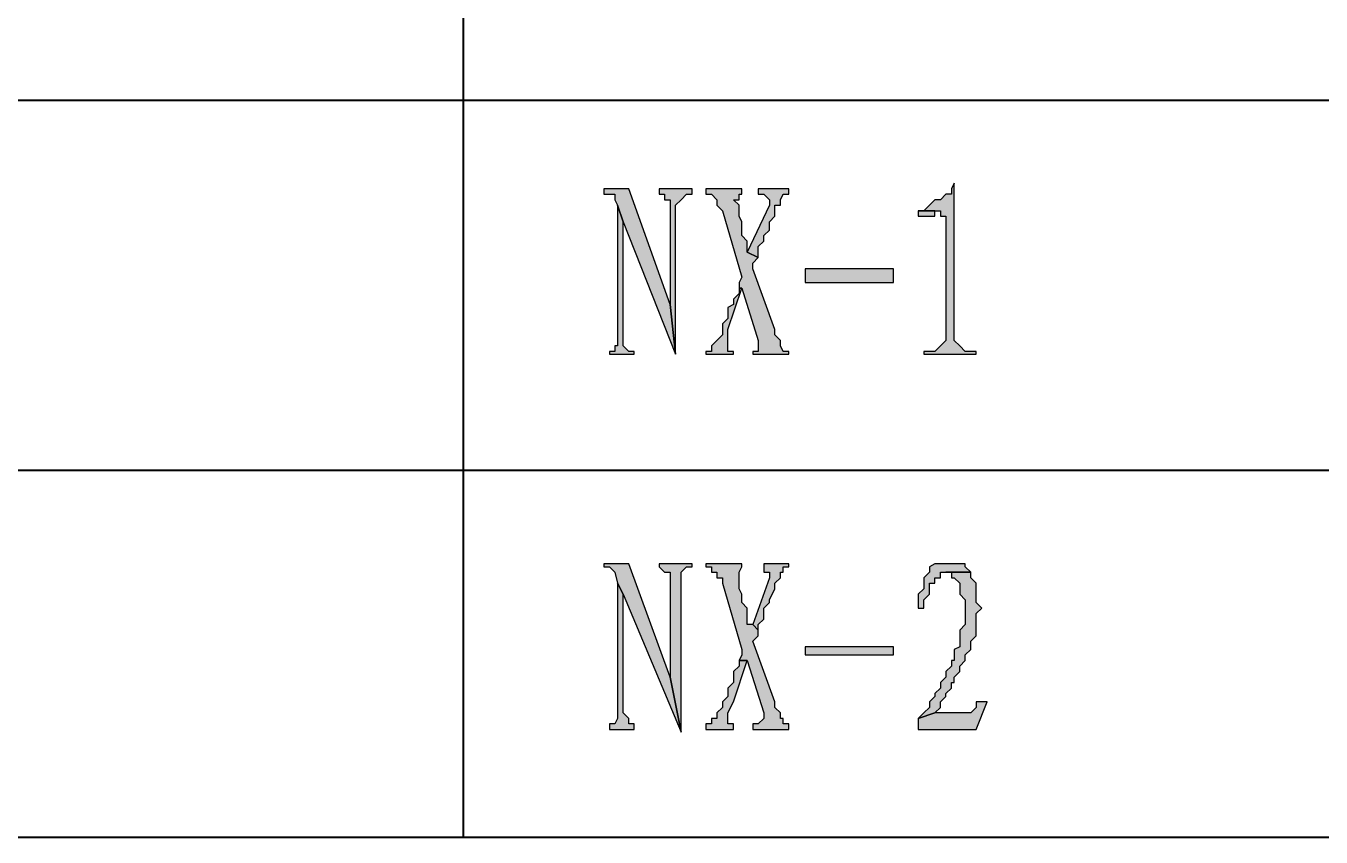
# Model space of a CAD drawing. Extents: x 457 to 4918, y -67 to 391.
# Drawn here: x 3509.41 to 3530.63, y 73.37 to 86.65 of the extents above; entities that cross this region are included whole.
import ezdxf

# ---------------------------------------------------------------- set-up
doc = ezdxf.new("R2010")
doc.units = 0
doc.header["$LTSCALE"] = 40
doc.header["$MEASUREMENT"] = 0
doc.layers.add('at_Entity', color=7, linetype='CONTINUOUS')
doc.layers.add('at_Solid', color=7, linetype='CONTINUOUS')

msp = doc.modelspace()

# ---------------------------------------------------------------- hatches: boundary and pattern name
at = {"layer": 'at_Solid'}
for points in [[(3524.621, 84.078), (3524.575, 83.988), (3524.575, 83.897), (3524.485, 83.897), (3524.395, 83.807), (3524.304, 83.807), (3524.214, 83.716), (3524.123, 83.626), (3524.033, 83.626), (3524.304, 83.626), (3524.395, 83.626), (3524.395, 83.536), (3524.485, 83.536), (3524.485, 83.445), (3524.485, 81.502), (3524.395, 81.411), (3524.304, 81.321), (3524.123, 81.321), (3524.123, 81.276), (3524.982, 81.276), (3524.982, 81.321), (3524.802, 81.321), (3524.711, 81.411), (3524.621, 81.502)], [(3519.287, 83.988), (3518.88, 83.988), (3518.88, 83.897), (3519.061, 83.897), (3519.061, 83.807), (3519.106, 83.716), (3519.197, 83.445), (3520.055, 81.276), (3519.965, 82.089)], [(3520.327, 83.988), (3519.784, 83.988), (3519.784, 83.897), (3519.875, 83.897), (3519.875, 83.807), (3519.965, 83.807), (3519.965, 83.716), (3519.965, 82.089), (3520.055, 81.276), (3520.055, 83.716), (3520.146, 83.807), (3520.236, 83.897), (3520.327, 83.897)], [(3521.14, 83.988), (3520.553, 83.988), (3520.553, 83.897), (3520.643, 83.897), (3520.733, 83.807), (3520.733, 83.716), (3520.824, 83.626), (3521.14, 82.541), (3521.095, 82.451), (3521.095, 82.36), (3521.14, 82.36), (3521.411, 81.502), (3521.411, 81.321), (3521.321, 81.321), (3521.321, 81.276), (3521.909, 81.276), (3521.909, 81.321), (3521.818, 81.321), (3521.773, 81.411), (3521.773, 81.502), (3521.683, 81.592), (3521.683, 81.682), (3521.321, 82.677), (3521.321, 82.767), (3521.411, 82.858), (3521.231, 82.948), (3521.231, 83.129), (3521.14, 83.219), (3521.14, 83.445), (3521.095, 83.536), (3521.095, 83.716), (3521.005, 83.807), (3521.095, 83.807), (3521.095, 83.897), (3521.14, 83.897)], [(3521.909, 83.988), (3521.411, 83.988), (3521.411, 83.897), (3521.502, 83.897), (3521.592, 83.807), (3521.592, 83.716), (3521.231, 82.948), (3521.411, 82.858), (3521.411, 83.038), (3521.502, 83.129), (3521.502, 83.219), (3521.592, 83.31), (3521.592, 83.445), (3521.683, 83.536), (3521.683, 83.716), (3521.773, 83.716), (3521.773, 83.807), (3521.818, 83.897), (3521.909, 83.897)], [(3519.106, 83.716), (3519.106, 81.411), (3519.061, 81.411), (3519.061, 81.321), (3518.971, 81.321), (3518.971, 81.276), (3519.377, 81.276), (3519.377, 81.321), (3519.287, 81.321), (3519.197, 81.411), (3519.197, 83.445)], [(3524.033, 83.626), (3524.033, 83.536), (3524.123, 83.536), (3524.304, 83.536), (3524.304, 83.626)], [(3522.18, 82.677), (3522.18, 82.451), (3523.626, 82.451), (3523.626, 82.677)], [(3521.095, 82.36), (3521.095, 82.27), (3521.005, 82.18), (3521.005, 82.089), (3520.914, 82.044), (3520.914, 81.863), (3520.824, 81.773), (3520.824, 81.592), (3520.733, 81.502), (3520.643, 81.411), (3520.643, 81.321), (3520.553, 81.321), (3520.553, 81.276), (3521.005, 81.276), (3521.005, 81.321), (3520.914, 81.321), (3520.914, 81.682), (3521.14, 82.36)], [(3519.287, 77.84), (3518.88, 77.84), (3518.88, 77.795), (3518.971, 77.795), (3519.061, 77.705), (3519.106, 77.524), (3519.197, 77.343), (3520.146, 75.083), (3519.965, 75.987)], [(3520.327, 77.84), (3519.784, 77.84), (3519.784, 77.795), (3519.875, 77.705), (3519.965, 77.705), (3519.965, 77.614), (3519.965, 75.987), (3520.146, 75.083), (3520.146, 77.705), (3520.236, 77.795), (3520.327, 77.795)], [(3521.14, 77.84), (3520.553, 77.84), (3520.553, 77.795), (3520.643, 77.795), (3520.643, 77.705), (3520.733, 77.705), (3520.733, 77.614), (3520.824, 77.614), (3520.824, 77.524), (3521.14, 76.439), (3521.14, 76.349), (3521.095, 76.258), (3521.231, 76.258), (3521.502, 75.399), (3521.502, 75.309), (3521.411, 75.219), (3521.321, 75.219), (3521.321, 75.128), (3521.909, 75.128), (3521.909, 75.219), (3521.818, 75.219), (3521.818, 75.309), (3521.773, 75.309), (3521.773, 75.399), (3521.683, 75.49), (3521.683, 75.58), (3521.321, 76.575), (3521.411, 76.665), (3521.411, 76.755), (3521.321, 76.846), (3521.231, 76.846), (3521.231, 76.936), (3521.231, 77.117), (3521.14, 77.207), (3521.14, 77.343), (3521.095, 77.433), (3521.095, 77.705), (3521.14, 77.795)], [(3521.909, 77.84), (3521.502, 77.84), (3521.502, 77.795), (3521.502, 77.705), (3521.592, 77.705), (3521.592, 77.614), (3521.321, 76.846), (3521.411, 76.755), (3521.411, 76.846), (3521.502, 76.936), (3521.502, 77.117), (3521.592, 77.207), (3521.592, 77.253), (3521.683, 77.433), (3521.683, 77.524), (3521.773, 77.614), (3521.773, 77.705), (3521.818, 77.705), (3521.818, 77.795), (3521.909, 77.795)], [(3524.575, 77.84), (3524.304, 77.84), (3524.214, 77.795), (3524.214, 77.705), (3524.123, 77.614), (3524.123, 77.433), (3524.033, 77.343), (3524.033, 77.117), (3524.123, 77.117), (3524.123, 77.253), (3524.214, 77.343), (3524.214, 77.524), (3524.304, 77.524), (3524.304, 77.614), (3524.395, 77.614), (3524.395, 77.705), (3524.485, 77.705), (3524.892, 77.705), (3524.802, 77.795), (3524.802, 77.84), (3524.711, 77.84)], [(3524.892, 77.705), (3524.485, 77.705), (3524.575, 77.705), (3524.575, 77.614), (3524.621, 77.614), (3524.711, 77.524), (3524.711, 77.343), (3524.802, 77.253), (3524.802, 76.846), (3524.711, 76.755), (3524.711, 76.484), (3524.621, 76.439), (3524.621, 76.258), (3524.575, 76.258), (3524.575, 76.168), (3524.485, 76.077), (3524.485, 75.987), (3524.395, 75.897), (3524.395, 75.806), (3524.304, 75.716), (3524.304, 75.671), (3524.214, 75.58), (3524.214, 75.49), (3524.123, 75.399), (3524.033, 75.309), (3524.304, 75.399), (3524.395, 75.49), (3524.395, 75.58), (3524.485, 75.671), (3524.485, 75.716), (3524.575, 75.806), (3524.575, 75.897), (3524.621, 75.897), (3524.621, 75.987), (3524.711, 76.077), (3524.711, 76.168), (3524.802, 76.258), (3524.802, 76.349), (3524.892, 76.439), (3524.892, 76.575), (3524.982, 76.665), (3524.982, 77.027), (3525.073, 77.117), (3524.982, 77.207), (3524.982, 77.524), (3524.892, 77.614)], [(3519.106, 77.524), (3519.106, 75.309), (3519.061, 75.219), (3518.971, 75.219), (3518.971, 75.128), (3519.377, 75.128), (3519.377, 75.219), (3519.287, 75.219), (3519.287, 75.309), (3519.197, 75.399), (3519.197, 77.343)], [(3522.18, 76.484), (3522.18, 76.349), (3523.626, 76.349), (3523.626, 76.484)], [(3521.095, 76.258), (3521.095, 76.168), (3521.005, 76.077), (3521.005, 75.897), (3520.914, 75.806), (3520.914, 75.671), (3520.824, 75.58), (3520.824, 75.49), (3520.733, 75.399), (3520.733, 75.309), (3520.643, 75.309), (3520.643, 75.219), (3520.553, 75.219), (3520.553, 75.128), (3521.005, 75.128), (3521.005, 75.219), (3520.914, 75.219), (3520.914, 75.399), (3521.005, 75.58), (3521.231, 76.258)], [(3525.163, 75.58), (3524.982, 75.58), (3524.982, 75.49), (3524.892, 75.399), (3524.304, 75.399), (3524.033, 75.309), (3524.033, 75.128), (3524.982, 75.128)]]:
    msp.add_hatch(color=0, dxfattribs=at).paths.add_polyline_path(points)

# ---------------------------------------------------------------- linework, layer by layer
at = {"layer": 'at_Entity', "color": 0, "lineweight": 40}
for p, q in [((3516.575, 99.944), (3516.575, 73.365)), ((3634.235, 85.434), (3487.194, 85.434)), ((3487.194, 79.377), (3634.235, 79.377)), ((3487.194, 73.365), (3634.235, 73.365))]:
    msp.add_line(p, q, dxfattribs=at)
at = {"layer": 'at_Entity', "color": 0, "lineweight": 20}
for p, q in [((3524.621, 84.078), (3524.575, 83.988)), ((3524.621, 81.502), (3524.621, 84.078)), ((3519.287, 83.988), (3518.88, 83.988)), ((3518.88, 83.988), (3518.88, 83.897)), ((3518.88, 83.897), (3519.061, 83.897)), ((3519.061, 83.897), (3519.061, 83.807)), ((3519.965, 82.089), (3519.287, 83.988)), ((3520.327, 83.988), (3519.784, 83.988)), ((3519.784, 83.988), (3519.784, 83.897)), ((3519.784, 83.897), (3519.875, 83.897)), ((3519.875, 83.897), (3519.875, 83.807)), ((3520.146, 83.807), (3520.236, 83.897)), ((3520.236, 83.897), (3520.327, 83.897)), ((3520.327, 83.897), (3520.327, 83.988)), ((3521.14, 83.988), (3520.553, 83.988)), ((3520.553, 83.988), (3520.553, 83.897)), ((3520.553, 83.897), (3520.643, 83.897)), ((3520.643, 83.897), (3520.733, 83.807)), ((3521.095, 83.807), (3521.095, 83.897)), ((3521.095, 83.897), (3521.14, 83.897)), ((3521.14, 83.897), (3521.14, 83.988)), ((3521.909, 83.988), (3521.411, 83.988)), ((3521.411, 83.988), (3521.411, 83.897)), ((3521.411, 83.897), (3521.502, 83.897)), ((3521.502, 83.897), (3521.592, 83.807)), ((3521.773, 83.807), (3521.818, 83.897)), ((3521.818, 83.897), (3521.909, 83.897)), ((3521.909, 83.897), (3521.909, 83.988)), ((3524.485, 83.897), (3524.395, 83.807)), ((3524.575, 83.897), (3524.485, 83.897)), ((3524.575, 83.988), (3524.575, 83.897)), ((3519.061, 83.807), (3519.106, 83.716)), ((3519.106, 83.716), (3519.106, 81.411)), ((3519.197, 83.445), (3519.106, 83.716)), ((3519.106, 83.716), (3519.197, 83.445)), ((3519.875, 83.807), (3519.965, 83.807)), ((3519.965, 83.807), (3519.965, 83.716)), ((3519.965, 83.716), (3519.965, 82.089)), ((3520.055, 83.716), (3520.146, 83.807)), ((3520.055, 81.276), (3520.055, 83.716)), ((3520.733, 83.807), (3520.733, 83.716)), ((3520.733, 83.716), (3520.824, 83.626)), ((3520.824, 83.626), (3521.14, 82.541)), ((3521.095, 83.716), (3521.005, 83.807)), ((3521.005, 83.807), (3521.095, 83.807)), ((3521.095, 83.536), (3521.095, 83.716)), ((3521.592, 83.716), (3521.231, 82.948)), ((3521.592, 83.807), (3521.592, 83.716)), ((3521.683, 83.536), (3521.683, 83.716)), ((3521.683, 83.716), (3521.773, 83.716)), ((3521.773, 83.716), (3521.773, 83.807)), ((3524.033, 83.626), (3524.033, 83.536)), ((3524.304, 83.626), (3524.033, 83.626)), ((3524.123, 83.626), (3524.033, 83.626)), ((3524.033, 83.626), (3524.304, 83.626)), ((3524.214, 83.716), (3524.123, 83.626)), ((3524.304, 83.807), (3524.214, 83.716)), ((3524.395, 83.807), (3524.304, 83.807)), ((3524.304, 83.536), (3524.304, 83.626)), ((3524.304, 83.626), (3524.395, 83.626)), ((3524.395, 83.626), (3524.395, 83.536)), ((3519.197, 81.411), (3519.197, 83.445)), ((3519.197, 83.445), (3520.055, 81.276)), ((3521.14, 83.445), (3521.095, 83.536)), ((3521.14, 83.219), (3521.14, 83.445)), ((3521.592, 83.445), (3521.683, 83.536)), ((3521.592, 83.31), (3521.592, 83.445)), ((3524.033, 83.536), (3524.123, 83.536)), ((3524.123, 83.536), (3524.304, 83.536)), ((3524.395, 83.536), (3524.485, 83.536)), ((3524.485, 83.536), (3524.485, 83.445)), ((3524.485, 83.445), (3524.485, 81.502)), ((3521.231, 83.129), (3521.14, 83.219)), ((3521.502, 83.219), (3521.592, 83.31)), ((3521.502, 83.129), (3521.502, 83.219)), ((3521.231, 82.948), (3521.231, 83.129)), ((3521.411, 83.038), (3521.502, 83.129)), ((3521.411, 82.858), (3521.411, 83.038)), ((3521.411, 82.858), (3521.231, 82.948)), ((3521.231, 82.948), (3521.411, 82.858)), ((3521.321, 82.767), (3521.411, 82.858)), ((3521.321, 82.677), (3521.321, 82.767)), ((3521.683, 81.682), (3521.321, 82.677)), ((3522.18, 82.677), (3523.626, 82.677)), ((3522.18, 82.451), (3522.18, 82.677)), ((3523.626, 82.677), (3523.626, 82.451)), ((3520.914, 81.682), (3521.14, 82.36)), ((3521.14, 82.541), (3521.095, 82.451)), ((3521.095, 82.451), (3521.095, 82.36)), ((3521.095, 82.36), (3521.095, 82.27)), ((3521.14, 82.36), (3521.095, 82.36)), ((3521.095, 82.36), (3521.14, 82.36)), ((3521.14, 82.36), (3521.411, 81.502)), ((3523.626, 82.451), (3522.18, 82.451)), ((3521.095, 82.27), (3521.005, 82.18)), ((3521.005, 82.18), (3521.005, 82.089)), ((3519.965, 82.089), (3520.055, 81.276)), ((3520.055, 81.276), (3519.965, 82.089)), ((3521.005, 82.089), (3520.914, 82.044)), ((3520.914, 82.044), (3520.914, 81.863)), ((3520.914, 81.863), (3520.824, 81.773)), ((3520.824, 81.773), (3520.824, 81.592)), ((3520.733, 81.502), (3520.643, 81.411)), ((3520.824, 81.592), (3520.733, 81.502)), ((3520.914, 81.321), (3520.914, 81.682)), ((3521.411, 81.502), (3521.411, 81.321)), ((3521.683, 81.592), (3521.683, 81.682)), ((3521.773, 81.502), (3521.683, 81.592)), ((3521.773, 81.411), (3521.773, 81.502)), ((3524.485, 81.502), (3524.395, 81.411)), ((3524.711, 81.411), (3524.621, 81.502)), ((3519.061, 81.321), (3518.971, 81.321)), ((3518.971, 81.321), (3518.971, 81.276)), ((3519.106, 81.411), (3519.061, 81.411)), ((3519.061, 81.411), (3519.061, 81.321)), ((3519.287, 81.321), (3519.197, 81.411)), ((3519.377, 81.321), (3519.287, 81.321)), ((3519.377, 81.276), (3519.377, 81.321)), ((3520.643, 81.321), (3520.553, 81.321)), ((3520.553, 81.321), (3520.553, 81.276)), ((3520.643, 81.411), (3520.643, 81.321)), ((3521.005, 81.321), (3520.914, 81.321)), ((3521.005, 81.276), (3521.005, 81.321)), ((3521.411, 81.321), (3521.321, 81.321)), ((3521.321, 81.321), (3521.321, 81.276)), ((3521.818, 81.321), (3521.773, 81.411)), ((3521.909, 81.321), (3521.818, 81.321)), ((3521.909, 81.276), (3521.909, 81.321)), ((3524.304, 81.321), (3524.123, 81.321)), ((3524.123, 81.321), (3524.123, 81.276)), ((3524.395, 81.411), (3524.304, 81.321)), ((3524.802, 81.321), (3524.711, 81.411)), ((3524.982, 81.321), (3524.802, 81.321)), ((3524.982, 81.276), (3524.982, 81.321)), ((3518.971, 81.276), (3519.377, 81.276)), ((3520.553, 81.276), (3521.005, 81.276)), ((3521.321, 81.276), (3521.909, 81.276)), ((3524.123, 81.276), (3524.982, 81.276)), ((3519.287, 77.84), (3518.88, 77.84)), ((3518.88, 77.84), (3518.88, 77.795)), ((3518.88, 77.795), (3518.971, 77.795)), ((3518.971, 77.795), (3519.061, 77.705)), ((3519.061, 77.705), (3519.106, 77.524)), ((3519.965, 75.987), (3519.287, 77.84)), ((3520.327, 77.84), (3519.784, 77.84)), ((3519.784, 77.84), (3519.784, 77.795)), ((3519.784, 77.795), (3519.875, 77.705)), ((3519.875, 77.705), (3519.965, 77.705)), ((3519.965, 77.705), (3519.965, 77.614)), ((3520.146, 77.705), (3520.236, 77.795)), ((3520.146, 75.083), (3520.146, 77.705)), ((3520.236, 77.795), (3520.327, 77.795)), ((3520.327, 77.795), (3520.327, 77.84)), ((3521.14, 77.84), (3520.553, 77.84)), ((3520.553, 77.84), (3520.553, 77.795)), ((3520.553, 77.795), (3520.643, 77.795)), ((3520.643, 77.795), (3520.643, 77.705)), ((3520.643, 77.705), (3520.733, 77.705)), ((3520.733, 77.705), (3520.733, 77.614)), ((3521.095, 77.705), (3521.14, 77.795)), ((3521.095, 77.433), (3521.095, 77.705)), ((3521.14, 77.795), (3521.14, 77.84)), ((3521.909, 77.84), (3521.502, 77.84)), ((3521.502, 77.84), (3521.502, 77.795)), ((3521.502, 77.795), (3521.502, 77.705)), ((3521.502, 77.705), (3521.592, 77.705)), ((3521.592, 77.705), (3521.592, 77.614)), ((3521.773, 77.614), (3521.773, 77.705)), ((3521.773, 77.705), (3521.818, 77.705)), ((3521.818, 77.705), (3521.818, 77.795)), ((3521.818, 77.795), (3521.909, 77.795)), ((3521.909, 77.795), (3521.909, 77.84)), ((3524.214, 77.705), (3524.123, 77.614)), ((3524.304, 77.84), (3524.214, 77.795)), ((3524.214, 77.795), (3524.214, 77.705)), ((3524.575, 77.84), (3524.304, 77.84)), ((3524.395, 77.614), (3524.395, 77.705)), ((3524.395, 77.705), (3524.485, 77.705)), ((3524.892, 77.705), (3524.485, 77.705)), ((3524.485, 77.705), (3524.575, 77.705)), ((3524.485, 77.705), (3524.892, 77.705)), ((3524.711, 77.84), (3524.575, 77.84)), ((3524.575, 77.705), (3524.575, 77.614)), ((3524.802, 77.84), (3524.711, 77.84)), ((3524.802, 77.795), (3524.802, 77.84)), ((3524.892, 77.705), (3524.802, 77.795)), ((3524.892, 77.614), (3524.892, 77.705)), ((3519.106, 77.524), (3519.106, 75.309)), ((3519.197, 77.343), (3519.106, 77.524)), ((3519.106, 77.524), (3519.197, 77.343)), ((3519.965, 77.614), (3519.965, 75.987)), ((3520.733, 77.614), (3520.824, 77.614)), ((3520.824, 77.614), (3520.824, 77.524)), ((3520.824, 77.524), (3521.14, 76.439)), ((3521.592, 77.614), (3521.321, 76.846)), ((3521.683, 77.524), (3521.773, 77.614)), ((3521.683, 77.433), (3521.683, 77.524)), ((3524.123, 77.614), (3524.123, 77.433)), ((3524.214, 77.343), (3524.214, 77.524)), ((3524.214, 77.524), (3524.304, 77.524)), ((3524.304, 77.524), (3524.304, 77.614)), ((3524.304, 77.614), (3524.395, 77.614)), ((3524.575, 77.614), (3524.621, 77.614)), ((3524.621, 77.614), (3524.711, 77.524)), ((3524.711, 77.524), (3524.711, 77.343)), ((3524.982, 77.524), (3524.892, 77.614)), ((3524.982, 77.207), (3524.982, 77.524)), ((3519.197, 75.399), (3519.197, 77.343)), ((3519.197, 77.343), (3520.146, 75.083)), ((3521.14, 77.343), (3521.095, 77.433)), ((3521.14, 77.207), (3521.14, 77.343)), ((3521.592, 77.253), (3521.683, 77.433)), ((3521.592, 77.207), (3521.592, 77.253)), ((3524.123, 77.433), (3524.033, 77.343)), ((3524.033, 77.343), (3524.033, 77.117)), ((3524.123, 77.253), (3524.214, 77.343)), ((3524.123, 77.117), (3524.123, 77.253)), ((3524.711, 77.343), (3524.802, 77.253)), ((3524.802, 77.253), (3524.802, 76.846)), ((3521.231, 77.117), (3521.14, 77.207)), ((3521.231, 76.936), (3521.231, 77.117)), ((3521.502, 77.117), (3521.592, 77.207)), ((3521.502, 76.936), (3521.502, 77.117)), ((3524.033, 77.117), (3524.123, 77.117)), ((3525.073, 77.117), (3524.982, 77.207)), ((3524.982, 77.027), (3525.073, 77.117)), ((3521.231, 76.846), (3521.231, 76.936)), ((3521.321, 76.846), (3521.231, 76.846)), ((3521.411, 76.755), (3521.321, 76.846)), ((3521.321, 76.846), (3521.411, 76.755)), ((3521.411, 76.846), (3521.502, 76.936)), ((3521.411, 76.755), (3521.411, 76.846)), ((3524.802, 76.846), (3524.711, 76.755)), ((3524.982, 76.665), (3524.982, 77.027)), ((3521.321, 76.575), (3521.411, 76.665)), ((3521.411, 76.665), (3521.411, 76.755)), ((3524.711, 76.755), (3524.711, 76.484)), ((3524.892, 76.575), (3524.982, 76.665)), ((3521.14, 76.439), (3521.14, 76.349)), ((3521.683, 75.58), (3521.321, 76.575)), ((3522.18, 76.484), (3523.626, 76.484)), ((3522.18, 76.349), (3522.18, 76.484)), ((3523.626, 76.484), (3523.626, 76.349)), ((3524.711, 76.484), (3524.621, 76.439)), ((3524.621, 76.439), (3524.621, 76.258)), ((3524.802, 76.349), (3524.892, 76.439)), ((3524.892, 76.439), (3524.892, 76.575)), ((3521.005, 75.58), (3521.231, 76.258)), ((3521.14, 76.349), (3521.095, 76.258)), ((3521.095, 76.258), (3521.095, 76.168)), ((3521.231, 76.258), (3521.095, 76.258)), ((3521.095, 76.258), (3521.231, 76.258)), ((3521.231, 76.258), (3521.502, 75.399)), ((3523.626, 76.349), (3522.18, 76.349)), ((3524.621, 76.258), (3524.575, 76.258)), ((3524.575, 76.258), (3524.575, 76.168)), ((3524.711, 76.168), (3524.802, 76.258)), ((3524.802, 76.258), (3524.802, 76.349)), ((3519.965, 75.987), (3520.146, 75.083)), ((3520.146, 75.083), (3519.965, 75.987)), ((3521.095, 76.168), (3521.005, 76.077)), ((3521.005, 76.077), (3521.005, 75.897)), ((3524.485, 75.987), (3524.395, 75.897)), ((3524.575, 76.168), (3524.485, 76.077)), ((3524.485, 76.077), (3524.485, 75.987)), ((3524.621, 75.987), (3524.711, 76.077)), ((3524.621, 75.897), (3524.621, 75.987)), ((3524.711, 76.077), (3524.711, 76.168)), ((3521.005, 75.897), (3520.914, 75.806)), ((3520.914, 75.806), (3520.914, 75.671)), ((3524.395, 75.806), (3524.304, 75.716)), ((3524.395, 75.897), (3524.395, 75.806)), ((3524.485, 75.716), (3524.575, 75.806)), ((3524.575, 75.806), (3524.575, 75.897)), ((3524.575, 75.897), (3524.621, 75.897)), ((3520.914, 75.671), (3520.824, 75.58)), ((3520.824, 75.58), (3520.824, 75.49)), ((3520.914, 75.399), (3521.005, 75.58)), ((3521.683, 75.49), (3521.683, 75.58)), ((3524.304, 75.671), (3524.214, 75.58)), ((3524.214, 75.58), (3524.214, 75.49)), ((3524.304, 75.716), (3524.304, 75.671)), ((3524.395, 75.58), (3524.485, 75.671)), ((3524.395, 75.49), (3524.395, 75.58)), ((3524.485, 75.671), (3524.485, 75.716)), ((3525.163, 75.58), (3524.982, 75.58)), ((3524.982, 75.58), (3524.982, 75.49)), ((3524.982, 75.128), (3525.163, 75.58)), ((3519.287, 75.309), (3519.197, 75.399)), ((3520.824, 75.49), (3520.733, 75.399)), ((3520.733, 75.399), (3520.733, 75.309)), ((3520.914, 75.219), (3520.914, 75.399)), ((3521.502, 75.399), (3521.502, 75.309)), ((3521.773, 75.399), (3521.683, 75.49)), ((3521.773, 75.309), (3521.773, 75.399)), ((3524.304, 75.399), (3524.033, 75.309)), ((3524.123, 75.399), (3524.033, 75.309)), ((3524.033, 75.309), (3524.304, 75.399)), ((3524.214, 75.49), (3524.123, 75.399)), ((3524.304, 75.399), (3524.395, 75.49)), ((3524.892, 75.399), (3524.304, 75.399)), ((3524.982, 75.49), (3524.892, 75.399)), ((3519.061, 75.219), (3518.971, 75.219)), ((3518.971, 75.219), (3518.971, 75.128)), ((3518.971, 75.128), (3519.377, 75.128)), ((3519.106, 75.309), (3519.061, 75.219)), ((3519.287, 75.219), (3519.287, 75.309)), ((3519.377, 75.219), (3519.287, 75.219)), ((3519.377, 75.128), (3519.377, 75.219)), ((3520.643, 75.219), (3520.553, 75.219)), ((3520.553, 75.219), (3520.553, 75.128)), ((3520.553, 75.128), (3521.005, 75.128)), ((3520.733, 75.309), (3520.643, 75.309)), ((3520.643, 75.309), (3520.643, 75.219)), ((3521.005, 75.219), (3520.914, 75.219)), ((3521.005, 75.128), (3521.005, 75.219)), ((3521.411, 75.219), (3521.321, 75.219)), ((3521.321, 75.219), (3521.321, 75.128)), ((3521.321, 75.128), (3521.909, 75.128)), ((3521.502, 75.309), (3521.411, 75.219)), ((3521.818, 75.309), (3521.773, 75.309)), ((3521.818, 75.219), (3521.818, 75.309)), ((3521.909, 75.219), (3521.818, 75.219)), ((3521.909, 75.128), (3521.909, 75.219)), ((3524.033, 75.309), (3524.033, 75.128)), ((3524.033, 75.128), (3524.982, 75.128))]:
    msp.add_line(p, q, dxfattribs=at)
at = {"layer": 'at_Entity', "color": 0}
for points in [[(3524.621, 84.078), (3524.575, 83.988), (3524.575, 83.897), (3524.485, 83.897), (3524.395, 83.807), (3524.304, 83.807), (3524.214, 83.716), (3524.123, 83.626), (3524.033, 83.626), (3524.304, 83.626), (3524.395, 83.626), (3524.395, 83.536), (3524.485, 83.536), (3524.485, 83.445), (3524.485, 81.502), (3524.395, 81.411), (3524.304, 81.321), (3524.123, 81.321), (3524.123, 81.276), (3524.982, 81.276), (3524.982, 81.321), (3524.802, 81.321), (3524.711, 81.411), (3524.621, 81.502), (3524.621, 84.078), (3524.621, 84.078)], [(3519.287, 83.988), (3518.88, 83.988), (3518.88, 83.897), (3519.061, 83.897), (3519.061, 83.807), (3519.106, 83.716), (3519.197, 83.445), (3520.055, 81.276), (3519.965, 82.089), (3519.287, 83.988), (3519.287, 83.988), (3519.287, 83.988)], [(3520.327, 83.988), (3519.784, 83.988), (3519.784, 83.897), (3519.875, 83.897), (3519.875, 83.807), (3519.965, 83.807), (3519.965, 83.716), (3519.965, 82.089), (3520.055, 81.276), (3520.055, 83.716), (3520.146, 83.807), (3520.236, 83.897), (3520.327, 83.897), (3520.327, 83.988), (3520.327, 83.988), (3520.327, 83.988)], [(3521.14, 83.988), (3520.553, 83.988), (3520.553, 83.897), (3520.643, 83.897), (3520.733, 83.807), (3520.733, 83.716), (3520.824, 83.626), (3521.14, 82.541), (3521.095, 82.451), (3521.095, 82.36), (3521.14, 82.36), (3521.411, 81.502), (3521.411, 81.321), (3521.321, 81.321), (3521.321, 81.276), (3521.909, 81.276), (3521.909, 81.321), (3521.818, 81.321), (3521.773, 81.411), (3521.773, 81.502), (3521.683, 81.592), (3521.683, 81.682), (3521.321, 82.677), (3521.321, 82.767), (3521.411, 82.858), (3521.231, 82.948), (3521.231, 83.129), (3521.14, 83.219), (3521.14, 83.445), (3521.095, 83.536), (3521.095, 83.716), (3521.005, 83.807), (3521.095, 83.807), (3521.095, 83.897), (3521.14, 83.897), (3521.14, 83.988), (3521.14, 83.988), (3521.14, 83.988)], [(3521.909, 83.988), (3521.411, 83.988), (3521.411, 83.897), (3521.502, 83.897), (3521.592, 83.807), (3521.592, 83.716), (3521.231, 82.948), (3521.411, 82.858), (3521.411, 83.038), (3521.502, 83.129), (3521.502, 83.219), (3521.592, 83.31), (3521.592, 83.445), (3521.683, 83.536), (3521.683, 83.716), (3521.773, 83.716), (3521.773, 83.807), (3521.818, 83.897), (3521.909, 83.897), (3521.909, 83.988), (3521.909, 83.988), (3521.909, 83.988)], [(3519.106, 83.716), (3519.106, 81.411), (3519.061, 81.411), (3519.061, 81.321), (3518.971, 81.321), (3518.971, 81.276), (3519.377, 81.276), (3519.377, 81.321), (3519.287, 81.321), (3519.197, 81.411), (3519.197, 83.445), (3519.106, 83.716), (3519.106, 83.716), (3519.106, 83.716)], [(3524.033, 83.626), (3524.033, 83.536), (3524.123, 83.536), (3524.304, 83.536), (3524.304, 83.626), (3524.033, 83.626), (3524.033, 83.626)], [(3522.18, 82.677), (3522.18, 82.451), (3523.626, 82.451), (3523.626, 82.677), (3522.18, 82.677), (3522.18, 82.677), (3522.18, 82.677)], [(3521.095, 82.36), (3521.095, 82.27), (3521.005, 82.18), (3521.005, 82.089), (3520.914, 82.044), (3520.914, 81.863), (3520.824, 81.773), (3520.824, 81.592), (3520.733, 81.502), (3520.643, 81.411), (3520.643, 81.321), (3520.553, 81.321), (3520.553, 81.276), (3521.005, 81.276), (3521.005, 81.321), (3520.914, 81.321), (3520.914, 81.682), (3521.14, 82.36), (3521.095, 82.36), (3521.095, 82.36)], [(3519.287, 77.84), (3518.88, 77.84), (3518.88, 77.795), (3518.971, 77.795), (3519.061, 77.705), (3519.106, 77.524), (3519.197, 77.343), (3520.146, 75.083), (3519.965, 75.987), (3519.287, 77.84), (3519.287, 77.84), (3519.287, 77.84)], [(3520.327, 77.84), (3519.784, 77.84), (3519.784, 77.795), (3519.875, 77.705), (3519.965, 77.705), (3519.965, 77.614), (3519.965, 75.987), (3520.146, 75.083), (3520.146, 77.705), (3520.236, 77.795), (3520.327, 77.795), (3520.327, 77.84), (3520.327, 77.84), (3520.327, 77.84)], [(3521.14, 77.84), (3520.553, 77.84), (3520.553, 77.795), (3520.643, 77.795), (3520.643, 77.705), (3520.733, 77.705), (3520.733, 77.614), (3520.824, 77.614), (3520.824, 77.524), (3521.14, 76.439), (3521.14, 76.349), (3521.095, 76.258), (3521.231, 76.258), (3521.502, 75.399), (3521.502, 75.309), (3521.411, 75.219), (3521.321, 75.219), (3521.321, 75.128), (3521.909, 75.128), (3521.909, 75.219), (3521.818, 75.219), (3521.818, 75.309), (3521.773, 75.309), (3521.773, 75.399), (3521.683, 75.49), (3521.683, 75.58), (3521.321, 76.575), (3521.411, 76.665), (3521.411, 76.755), (3521.321, 76.846), (3521.231, 76.846), (3521.231, 76.936), (3521.231, 77.117), (3521.14, 77.207), (3521.14, 77.343), (3521.095, 77.433), (3521.095, 77.705), (3521.14, 77.795), (3521.14, 77.84), (3521.14, 77.84)], [(3521.909, 77.84), (3521.502, 77.84), (3521.502, 77.795), (3521.502, 77.705), (3521.592, 77.705), (3521.592, 77.614), (3521.321, 76.846), (3521.411, 76.755), (3521.411, 76.846), (3521.502, 76.936), (3521.502, 77.117), (3521.592, 77.207), (3521.592, 77.253), (3521.683, 77.433), (3521.683, 77.524), (3521.773, 77.614), (3521.773, 77.705), (3521.818, 77.705), (3521.818, 77.795), (3521.909, 77.795), (3521.909, 77.84), (3521.909, 77.84)], [(3524.575, 77.84), (3524.304, 77.84), (3524.214, 77.795), (3524.214, 77.705), (3524.123, 77.614), (3524.123, 77.433), (3524.033, 77.343), (3524.033, 77.117), (3524.123, 77.117), (3524.123, 77.253), (3524.214, 77.343), (3524.214, 77.524), (3524.304, 77.524), (3524.304, 77.614), (3524.395, 77.614), (3524.395, 77.705), (3524.485, 77.705), (3524.892, 77.705), (3524.802, 77.795), (3524.802, 77.84), (3524.711, 77.84), (3524.575, 77.84), (3524.575, 77.84)], [(3524.892, 77.705), (3524.485, 77.705), (3524.575, 77.705), (3524.575, 77.614), (3524.621, 77.614), (3524.711, 77.524), (3524.711, 77.343), (3524.802, 77.253), (3524.802, 76.846), (3524.711, 76.755), (3524.711, 76.484), (3524.621, 76.439), (3524.621, 76.258), (3524.575, 76.258), (3524.575, 76.168), (3524.485, 76.077), (3524.485, 75.987), (3524.395, 75.897), (3524.395, 75.806), (3524.304, 75.716), (3524.304, 75.671), (3524.214, 75.58), (3524.214, 75.49), (3524.123, 75.399), (3524.033, 75.309), (3524.304, 75.399), (3524.395, 75.49), (3524.395, 75.58), (3524.485, 75.671), (3524.485, 75.716), (3524.575, 75.806), (3524.575, 75.897), (3524.621, 75.897), (3524.621, 75.987), (3524.711, 76.077), (3524.711, 76.168), (3524.802, 76.258), (3524.802, 76.349), (3524.892, 76.439), (3524.892, 76.575), (3524.982, 76.665), (3524.982, 77.027), (3525.073, 77.117), (3524.982, 77.207), (3524.982, 77.524), (3524.892, 77.614), (3524.892, 77.705), (3524.892, 77.705)], [(3519.106, 77.524), (3519.106, 75.309), (3519.061, 75.219), (3518.971, 75.219), (3518.971, 75.128), (3519.377, 75.128), (3519.377, 75.219), (3519.287, 75.219), (3519.287, 75.309), (3519.197, 75.399), (3519.197, 77.343), (3519.106, 77.524), (3519.106, 77.524), (3519.106, 77.524)], [(3522.18, 76.484), (3522.18, 76.349), (3523.626, 76.349), (3523.626, 76.484), (3522.18, 76.484), (3522.18, 76.484), (3522.18, 76.484)], [(3521.095, 76.258), (3521.095, 76.168), (3521.005, 76.077), (3521.005, 75.897), (3520.914, 75.806), (3520.914, 75.671), (3520.824, 75.58), (3520.824, 75.49), (3520.733, 75.399), (3520.733, 75.309), (3520.643, 75.309), (3520.643, 75.219), (3520.553, 75.219), (3520.553, 75.128), (3521.005, 75.128), (3521.005, 75.219), (3520.914, 75.219), (3520.914, 75.399), (3521.005, 75.58), (3521.231, 76.258), (3521.095, 76.258), (3521.095, 76.258)], [(3525.163, 75.58), (3524.982, 75.58), (3524.982, 75.49), (3524.892, 75.399), (3524.304, 75.399), (3524.033, 75.309), (3524.033, 75.128), (3524.982, 75.128), (3525.163, 75.58), (3525.163, 75.58), (3525.163, 75.58)]]:
    msp.add_lwpolyline(points, dxfattribs=at)

doc.saveas('drawing.dxf')
